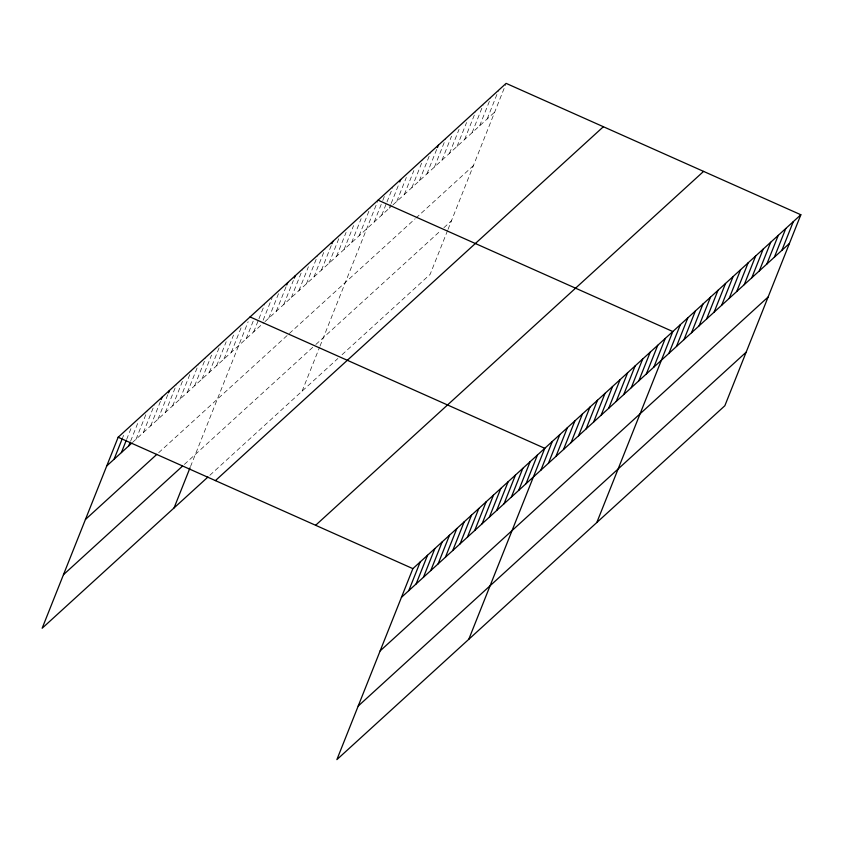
<?xml version="1.0" encoding="UTF-8"?>
<svg xmlns="http://www.w3.org/2000/svg" width="843" height="843" viewBox="0 0 843 843"><rect width="100%" height="100%" fill="white"/><g stroke="black" fill="none" stroke-linecap="round" stroke-linejoin="round"><path stroke-width="0.63" stroke-dasharray="4.21 3.16" d="M122.625 437.749L123.584 435.357M126.629 439.435L131.382 427.475M130.623 441.121L138.716 420.794M136.05 439.224L146.988 411.721M143.373 432.533L154.322 405.03M150.707 425.852L161.171 399.54M158.031 419.171L168.505 392.859M165.365 412.48L176.303 384.977M172.689 405.799L183.637 378.296M180.023 399.108L190.961 371.605M187.346 392.427L198.295 364.924M194.67 385.746L205.618 358.243M202.004 379.055L211.519 355.145M209.327 372.374L220.276 344.871M216.662 365.693L226.177 341.773M223.985 359.002L233.511 335.092M231.319 352.321L242.257 324.818M190.529 466.548L248.158 321.72M246.177 338.77L253.311 320.835M253.711 331.9L258.464 319.94M258.938 318.749L264.649 304.397M263.142 320.245L272.184 297.526M268.769 318.159L279.718 290.656M276.304 311.288L286.768 284.987M283.838 304.418L293.353 280.508M291.362 297.547L302.31 270.045M298.896 290.677L308.412 266.767M306.43 283.806L317.368 256.304M313.954 276.947L324.903 249.433M321.489 270.076L331.963 243.764M329.023 263.206L339.971 235.703M336.557 256.335L346.073 232.415M344.081 249.465L353.596 225.545M351.615 242.594L361.131 218.674M359.15 235.724L370.088 208.221M302.1 391.141L319.529 347.327M320.013 346.115L377.622 201.351M374.208 221.983L382.3 201.656M382.775 200.465L385.156 194.48M381.742 215.113L386.494 203.152M386.979 201.962L392.69 187.61M389.276 208.242L390.699 204.659M391.173 203.458L398.792 184.332M396.8 201.372L406.326 177.462M404.334 194.512L413.85 170.592M411.869 187.641L422.807 160.138M419.392 180.771L430.341 153.268M426.927 173.9L437.401 147.588M434.461 167.03L445.884 138.326M441.995 160.159L451.511 136.239M449.519 153.289L459.045 129.369M457.054 146.419L466.569 122.509M464.588 139.548L475.526 112.045M472.112 132.678L483.06 105.175M479.646 125.807L490.594 98.304M487.18 118.947L498.603 90.243M447.57 230.55L430.13 274.365L341.636 355.082M448.044 229.328L505.652 84.574M132.383 442.564L264.059 322.447M265.008 321.594L392.1 205.671M393.038 204.807L494.715 112.077M158.705 452.67L415.03 218.864M415.968 218.01L473.397 165.628M184.385 464.398L313.048 347.031M315.872 344.46L440.141 231.108M443.913 227.673L451.437 220.803M209.833 475.294L337.864 358.517"/><path stroke-width="1.26" d="M800.85 214.754L412.87 568.635L336.873 759.627L724.843 405.746L800.85 214.754L506.127 83.373L118.157 437.254L42.15 628.246L207.958 477.012M114.058 459.277L122.151 438.94M121.392 452.586L126.144 440.626M128.716 445.905L130.149 442.312M161.171 399.54L162.13 397.148M168.505 392.859L169.454 390.467M174.058 507.929L190.044 467.76M286.768 284.987L287.726 282.595M294.302 278.116L295.25 275.724M331.963 243.764L332.911 241.372M399.74 181.94L400.688 179.548M437.401 147.588L438.349 145.196M408.781 590.648L420.204 561.954M416.105 583.967L427.527 555.263M423.439 577.286L434.862 548.582M430.762 570.595L442.185 541.901M438.097 563.914L449.519 535.21M445.42 557.234L456.843 528.529M452.754 550.542L464.177 521.849M460.078 543.861L471.5 515.157M467.412 537.17L478.824 508.477M474.735 530.489L486.158 501.796M482.07 523.809L493.482 495.104M489.393 517.117L500.816 488.424M496.717 510.436L508.139 481.743M504.051 503.756L515.473 475.052M511.374 497.064L522.797 468.371M518.708 490.384L530.131 461.679M526.032 483.703L537.455 454.999M468.782 639.31L544.789 448.318L250.065 316.936M540.9 470.141L552.313 441.447M548.424 463.271L559.847 434.577M555.958 456.411L567.381 427.707M563.493 449.54L574.915 420.836M571.017 442.67L582.439 413.966M578.551 435.799L589.974 407.095M586.085 428.929L597.508 400.225M593.62 422.058L605.032 393.354M601.143 415.188L612.566 386.494M608.678 408.318L620.1 379.624M616.212 401.447L627.635 372.754M623.736 394.577L635.158 365.883M631.27 387.706L642.693 359.013M638.804 380.846L650.227 352.142M646.339 373.976L657.751 345.272M653.862 367.105L665.285 338.401M596.812 522.523L672.819 331.531L378.096 200.16M668.931 353.365L680.354 324.66M676.455 346.494L687.877 317.79M683.989 339.624L695.412 310.93M691.523 332.753L702.946 304.06M699.058 325.883L710.47 297.189M706.582 319.012L718.004 290.319M714.116 312.142L725.538 283.448M721.65 305.271L733.073 276.578M729.174 298.411L740.597 269.707M736.708 291.541L748.131 262.837M744.243 284.671L755.665 255.966M751.777 277.8L763.189 249.096M759.301 270.93L770.723 242.226M766.835 264.059L778.258 235.355M774.369 257.189L785.792 228.495M781.893 250.318L793.316 221.625M106.734 465.958L131.466 443.397M85.417 519.509L156.872 454.335M63.467 574.694L182.552 466.074M215.408 480.615L603.388 126.724M315.619 525.284L703.589 171.392M401.447 597.339L789.427 243.448M380.14 650.891L768.121 297.01M358.18 706.076L746.16 352.184M118.157 437.254L412.87 568.635"/></g></svg>
